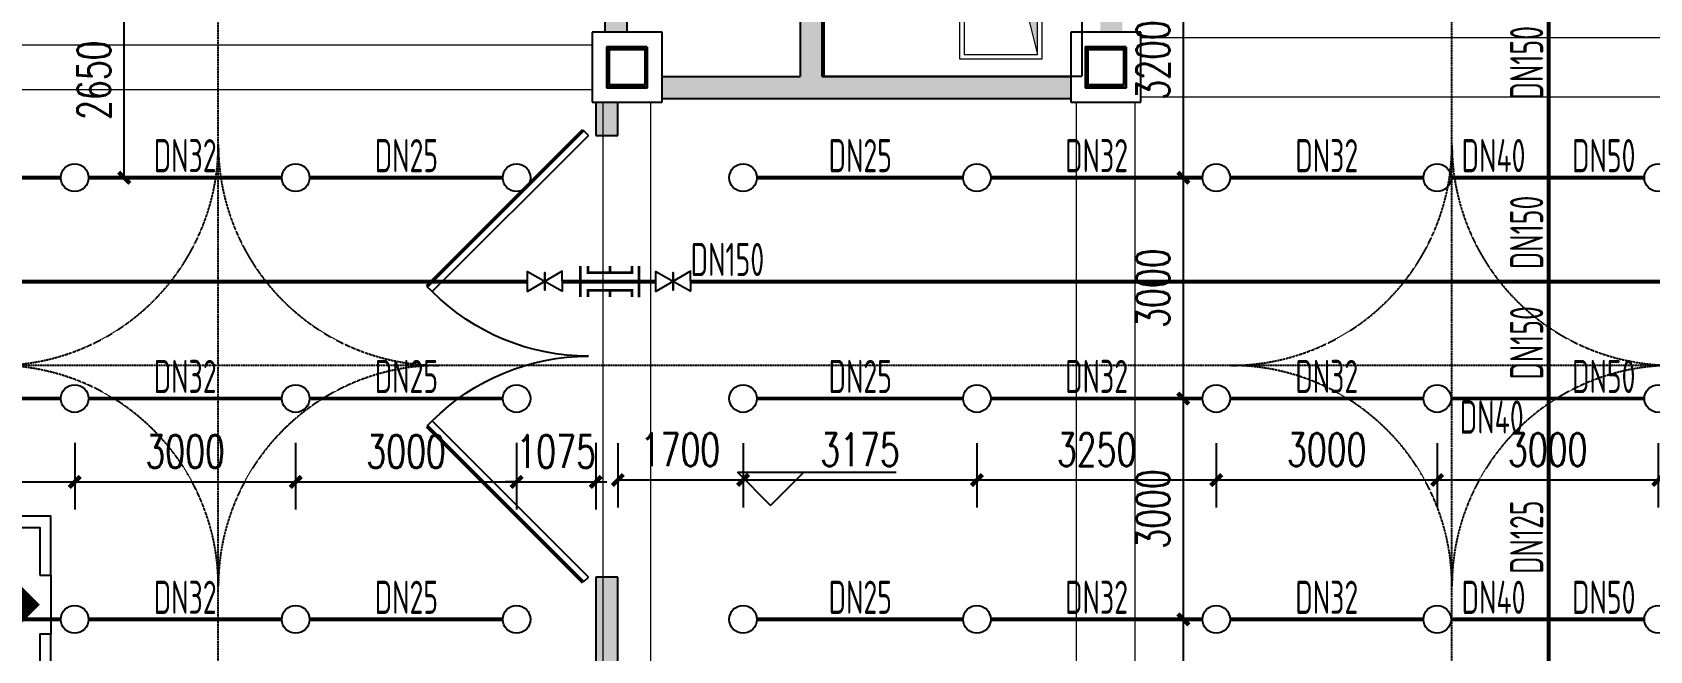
# Model space of a CAD drawing. Extents: x 6824721 to 16538177, y 2478193 to 6665639.
# Drawn here: x 8843639 to 8865599, y 2866526 to 2874926 of the extents above; entities that cross this region are included whole.
import ezdxf

# ---------------------------------------------------------------- set-up
doc = ezdxf.new("R2010")
doc.units = 0
doc.header["$LTSCALE"] = 10
doc.linetypes.add('__DASH', pattern=[0.35, 0.25, -0.1])
doc.linetypes.add('DASH', pattern=[0.35, 0.25, -0.1])
for name, color, linetype in [('0-wo', 8, 'Continuous'), ('00-停车位', 67, 'Continuous'), ('R_人防洗消集水坑', 32, 'Continuous'), ('S-梁-虚线', 4, 'DASH'), ('W-EQUIP_喷头', 7, 'Continuous'), ('W-PIPE-喷淋中', 6, 'Continuous'), ('W-TEXT_喷淋', 7, 'Continuous'), ('W-TWT_DIM', 3, 'Continuous'), ('W-VALVE_喷淋', 7, 'Continuous')]:
    doc.layers.add(name, color=color, linetype=linetype)
doc.layers.add('钢梁', color=141, linetype='Continuous', lineweight=18)
doc.styles.add('_TCH_DIM_T3', font='SIMPLEX', dxfattribs={"width": 0.705882, "bigfont": 'GBCBIG'})
doc.styles.add('_TWT_PIPEDN', font='TSSDENG', dxfattribs={"width": 0.8, "height": 3.5, "bigfont": 'TSSDCHN'})
doc.dimstyles.new('_TWT_ARCH&&150', dxfattribs={"dimtxt": 446.25, "dimasz": 150, "dimexe": 375, "dimexo": 450, "dimgap": 189.375, "dimtad": 1, "dimdec": 0, "dimzin": 0, "dimdsep": 46, "dimtxsty": '_TCH_DIM_T3', "dimblk": 'ARCHTICK', "dimcen": 0.09, "dimclrt": 7, "dimazin": 2, "dimtfac": 1, "dimtdec": 0, "dimtix": 1, "dimtmove": 2, "dimatfit": 3, "dimfxl": 0, "dimtolj": 1, "dimtzin": 0, "dimarcsym": 0})

# ---------------------------------------------------------------- blocks, each defined once
blk = doc.blocks.new('$VALVE_U$00000021')
for points in [[(128, 226), (-131, 224), (131, -224), (-128, -226), (128, 226)], [(108, 1), (-114, -1)]]:
    blk.add_lwpolyline(points)
at = {"const_width": 30, "elevation": 3000}
blk.add_lwpolyline([(111, 1), (-111, -1)], dxfattribs=at)
for p in [(108, 1), (-111, -1, 3000)]:
    blk.add_point(p)
blk = doc.blocks.new('车位2400x5300')
at = {"layer": '00-停车位', "color": 251}
for p, q in [((-875, -1000), (-175, -1000)), ((-875, -1100), (-875, -1000)), ((-175, -1100), (-175, -1000)), ((175, -1000), (875, -1000)), ((175, -1100), (175, -1000)), ((875, -1100), (875, -1000)), ((-875, -1100), (-175, -1100)), ((175, -1100), (875, -1100)), ((400, -5300), (-400, -5300))]:
    blk.add_line(p, q, dxfattribs=at)
blk.add_lwpolyline([(400, -5150), (400, -5300), (1200, -5300), (1200, 0), (-1200, 0), (-1200, -5300), (-400, -5300), (-400, -5150), (-1050, -5150), (-1050, -150), (1050, -150), (1050, -5150), (400, -5150)], dxfattribs=at)
blk.add_lwpolyline([(0, -5150, 0, 600, 0), (0, -4850, 600, 600, 0)], format="xyseb", dxfattribs=at)
blk = doc.blocks.new('洗消污水集水坑')
at = {"layer": 'R_人防洗消集水坑', "lineweight": 15}
h = blk.add_hatch(color=256, dxfattribs=at)
h.dxf.hatch_style = 1
h.paths.add_polyline_path([(161254, 16997), (162054, 17197), (161054, 17197), (161054, 16197)])
for points in [[(162114, 17257), (160994, 17257), (160994, 16137), (162114, 16137)], [(162054, 17197), (161054, 17197), (161054, 16197), (162054, 16197)]]:
    blk.add_lwpolyline(points, close=True, dxfattribs=at)
blk.add_lwpolyline([(161054, 16197), (161254, 16997), (162054, 17197)], dxfattribs=at)
blk = doc.blocks.new('洗消坑')
at = {"layer": 'R_人防洗消集水坑', "lineweight": 15, "rotation": 270}
blk.add_blockref('洗消污水集水坑', (108828, -200121), dxfattribs=at)
blk = doc.blocks.new('$DorLib2D$00000091')
for p, q in [((-0.1464, 0.3952), (-0.1582, 0.407)), ((0.1464, 0.3952), (0.1582, 0.407)), ((-0.5, 0.0417), (-0.1464, 0.3952)), ((0.5, 0.0417), (0.1464, 0.3952)), ((-0.5, 0.0417), (-0.5118, 0.0535)), ((0.5, 0.0417), (0.5118, 0.0535))]:
    blk.add_line(p, q)
at = {"const_width": 0.00833}
for points in [[(-0.5118, 0.0535), (-0.1582, 0.407)], [(0.5118, 0.0535), (0.1582, 0.407)]]:
    blk.add_lwpolyline(points, dxfattribs=at)
for centre, start, end in [((-0.5, 0.0417), 0, 45), ((0.5, 0.0417), 135, 180)]:
    blk.add_arc(centre, 0.5, start, end)
blk = doc.blocks.new('LIANGMOBAN')
at = {"layer": 'S-梁-虚线', "color": 8, "lineweight": 18}
for p, q in [((1981766, 160778), (1973716, 160778)), ((1997341, 160878), (1989216, 160878)), ((1973716, 160178), (1981766, 160178)), ((1981916, 151728), (1981916, 160003)), ((1982566, 151328), (1982566, 160003)), ((1988341, 160003), (1988341, 151878)), ((1989141, 151878), (1989141, 160003)), ((1989216, 160078), (1997341, 160078))]:
    blk.add_line(p, q, dxfattribs=at)
at = {"layer": 'S-梁-虚线', "color": 8}
blk.add_lwpolyline([(1984916, 163278), (1988416, 163278), (1988416, 160353), (1984916, 160353)], close=True, dxfattribs=at)
blk = doc.blocks.new('_ArchTick')
at = {"color": 0, "linetype": 'ByBlock', "const_width": 0.4}
blk.add_lwpolyline([(-0.5, -0.5), (0.5, 0.5)], dxfattribs=at)
blk = doc.blocks.new('*D505')
at = {"layer": 'Defpoints', "color": 0, "transparency": 16777216}
for p in [(8844887, 2875601), (8845269, 2875601), (8845269, 2872951)]:
    blk.add_point(p, dxfattribs=at)
at = {"layer": 'W-TWT_DIM', "color": 0, "lineweight": -2, "transparency": 16777216}
for p, q in [((8844819, 2875601), (8844512, 2875601)), ((8844887, 2872951), (8844887, 2875601)), ((8844819, 2872951), (8844512, 2872951))]:
    blk.add_line(p, q, dxfattribs=at)
at = {"layer": 'W-TWT_DIM', "color": 0, "lineweight": -2, "transparency": 16777216, "xscale": 150, "yscale": 150, "zscale": 150}
for p, rotation in [((8844887, 2875601), 90), ((8844887, 2872951), 270)]:
    blk.add_blockref('_ArchTick', p, dxfattribs=dict(at, rotation=rotation))
at = {"layer": 'W-TWT_DIM', "color": 7, "transparency": 16777216, "insert": (8844475, 2874276), "char_height": 446.2, "attachment_point": 5, "rotation": 90, "style": '_TCH_DIM_T3'}
blk.add_mtext('\\A1;2650', dxfattribs=at)
blk = doc.blocks.new('*D556')
at = {"layer": 'Defpoints', "color": 0, "transparency": 16777216}
for p in [(8851589, 2869797), (8853289, 2869797), (8853289, 2868845)]:
    blk.add_point(p, dxfattribs=at)
at = {"layer": 'W-TWT_DIM', "color": 0, "lineweight": -2, "transparency": 16777216}
for p, q in [((8851589, 2869347), (8851589, 2868470)), ((8853289, 2869347), (8853289, 2868470)), ((8851589, 2868845), (8853289, 2868845))]:
    blk.add_line(p, q, dxfattribs=at)
at = {"layer": 'W-TWT_DIM', "color": 0, "lineweight": -2, "transparency": 16777216, "xscale": 150, "yscale": 150, "zscale": 150, "rotation": 180}
blk.add_blockref('_ArchTick', (8851589, 2868845), dxfattribs=at)
at = {"layer": 'W-TWT_DIM', "color": 0, "lineweight": -2, "transparency": 16777216, "xscale": 150, "yscale": 150, "zscale": 150}
blk.add_blockref('_ArchTick', (8853289, 2868845), dxfattribs=at)
at = {"layer": 'W-TWT_DIM', "color": 7, "transparency": 16777216, "insert": (8852439, 2869258), "char_height": 446.2, "attachment_point": 5, "style": '_TCH_DIM_T3'}
blk.add_mtext('\\A1;1700', dxfattribs=at)
blk = doc.blocks.new('*D557')
at = {"layer": 'Defpoints', "color": 0, "transparency": 16777216}
for p in [(8853289, 2869797), (8856464, 2869797), (8856464, 2868845)]:
    blk.add_point(p, dxfattribs=at)
at = {"layer": 'W-TWT_DIM', "color": 0, "lineweight": -2, "transparency": 16777216}
for p, q in [((8853289, 2869347), (8853289, 2868470)), ((8856464, 2869347), (8856464, 2868470)), ((8853289, 2868845), (8856464, 2868845))]:
    blk.add_line(p, q, dxfattribs=at)
at = {"layer": 'W-TWT_DIM', "color": 0, "lineweight": -2, "transparency": 16777216, "xscale": 150, "yscale": 150, "zscale": 150, "rotation": 180}
blk.add_blockref('_ArchTick', (8853289, 2868845), dxfattribs=at)
at = {"layer": 'W-TWT_DIM', "color": 0, "lineweight": -2, "transparency": 16777216, "xscale": 150, "yscale": 150, "zscale": 150}
blk.add_blockref('_ArchTick', (8856464, 2868845), dxfattribs=at)
at = {"layer": 'W-TWT_DIM', "color": 7, "transparency": 16777216, "insert": (8854877, 2869258), "char_height": 446.2, "attachment_point": 5, "style": '_TCH_DIM_T3'}
blk.add_mtext('\\A1;3175', dxfattribs=at)
blk = doc.blocks.new('*D558')
at = {"layer": 'Defpoints', "color": 0, "transparency": 16777216}
for p in [(8856464, 2869797), (8859714, 2869797), (8859714, 2868845)]:
    blk.add_point(p, dxfattribs=at)
at = {"layer": 'W-TWT_DIM', "color": 0, "lineweight": -2, "transparency": 16777216}
for p, q in [((8856464, 2869347), (8856464, 2868470)), ((8859714, 2869347), (8859714, 2868470)), ((8856464, 2868845), (8859714, 2868845))]:
    blk.add_line(p, q, dxfattribs=at)
at = {"layer": 'W-TWT_DIM', "color": 0, "lineweight": -2, "transparency": 16777216, "xscale": 150, "yscale": 150, "zscale": 150, "rotation": 180}
blk.add_blockref('_ArchTick', (8856464, 2868845), dxfattribs=at)
at = {"layer": 'W-TWT_DIM', "color": 0, "lineweight": -2, "transparency": 16777216, "xscale": 150, "yscale": 150, "zscale": 150}
blk.add_blockref('_ArchTick', (8859714, 2868845), dxfattribs=at)
at = {"layer": 'W-TWT_DIM', "color": 7, "transparency": 16777216, "insert": (8858089, 2869258), "char_height": 446.2, "attachment_point": 5, "style": '_TCH_DIM_T3'}
blk.add_mtext('\\A1;3250', dxfattribs=at)
blk = doc.blocks.new('*D559')
at = {"layer": 'Defpoints', "color": 0, "transparency": 16777216}
for p in [(8859714, 2869797), (8862714, 2869797), (8862714, 2868845)]:
    blk.add_point(p, dxfattribs=at)
at = {"layer": 'W-TWT_DIM', "color": 0, "lineweight": -2, "transparency": 16777216}
for p, q in [((8859714, 2869347), (8859714, 2868470)), ((8862714, 2869347), (8862714, 2868470)), ((8859714, 2868845), (8862714, 2868845))]:
    blk.add_line(p, q, dxfattribs=at)
at = {"layer": 'W-TWT_DIM', "color": 0, "lineweight": -2, "transparency": 16777216, "xscale": 150, "yscale": 150, "zscale": 150, "rotation": 180}
blk.add_blockref('_ArchTick', (8859714, 2868845), dxfattribs=at)
at = {"layer": 'W-TWT_DIM', "color": 0, "lineweight": -2, "transparency": 16777216, "xscale": 150, "yscale": 150, "zscale": 150}
blk.add_blockref('_ArchTick', (8862714, 2868845), dxfattribs=at)
at = {"layer": 'W-TWT_DIM', "color": 7, "transparency": 16777216, "insert": (8861214, 2869258), "char_height": 446.2, "attachment_point": 5, "style": '_TCH_DIM_T3'}
blk.add_mtext('\\A1;3000', dxfattribs=at)
blk = doc.blocks.new('*D560')
at = {"layer": 'Defpoints', "color": 0, "transparency": 16777216}
for p in [(8862714, 2869797), (8865714, 2869797), (8865714, 2868845)]:
    blk.add_point(p, dxfattribs=at)
at = {"layer": 'W-TWT_DIM', "color": 0, "lineweight": -2, "transparency": 16777216}
for p, q in [((8862714, 2869347), (8862714, 2868470)), ((8865714, 2869347), (8865714, 2868470)), ((8862714, 2868845), (8865714, 2868845))]:
    blk.add_line(p, q, dxfattribs=at)
at = {"layer": 'W-TWT_DIM', "color": 0, "lineweight": -2, "transparency": 16777216, "xscale": 150, "yscale": 150, "zscale": 150, "rotation": 180}
blk.add_blockref('_ArchTick', (8862714, 2868845), dxfattribs=at)
at = {"layer": 'W-TWT_DIM', "color": 0, "lineweight": -2, "transparency": 16777216, "xscale": 150, "yscale": 150, "zscale": 150}
blk.add_blockref('_ArchTick', (8865714, 2868845), dxfattribs=at)
at = {"layer": 'W-TWT_DIM', "color": 7, "transparency": 16777216, "insert": (8864214, 2869258), "char_height": 446.2, "attachment_point": 5, "style": '_TCH_DIM_T3'}
blk.add_mtext('\\A1;3000', dxfattribs=at)
blk = doc.blocks.new('*D638')
at = {"layer": 'Defpoints', "color": 0, "transparency": 16777216}
for p in [(8859267, 2866951), (8859714, 2866951), (8859714, 2863551)]:
    blk.add_point(p, dxfattribs=at)
at = {"layer": 'W-TWT_DIM', "color": 0, "lineweight": -2, "transparency": 16777216}
for p, q in [((8859264, 2866951), (8858892, 2866951)), ((8859267, 2863551), (8859267, 2866951)), ((8859264, 2863551), (8858892, 2863551))]:
    blk.add_line(p, q, dxfattribs=at)
at = {"layer": 'W-TWT_DIM', "color": 0, "lineweight": -2, "transparency": 16777216, "xscale": 150, "yscale": 150, "zscale": 150}
for p, rotation in [((8859267, 2866951), 90), ((8859267, 2863551), 270)]:
    blk.add_blockref('_ArchTick', p, dxfattribs=dict(at, rotation=rotation))
at = {"layer": 'W-TWT_DIM', "color": 7, "transparency": 16777216, "insert": (8858854, 2865251), "char_height": 446.2, "attachment_point": 5, "rotation": 90, "style": '_TCH_DIM_T3'}
blk.add_mtext('\\A1;3400', dxfattribs=at)
blk = doc.blocks.new('*D639')
at = {"layer": 'Defpoints', "color": 0, "transparency": 16777216}
for p in [(8859267, 2869951), (8859714, 2869951), (8859714, 2866951)]:
    blk.add_point(p, dxfattribs=at)
at = {"layer": 'W-TWT_DIM', "color": 0, "lineweight": -2, "transparency": 16777216}
for p, q in [((8859264, 2869951), (8858892, 2869951)), ((8859267, 2866951), (8859267, 2869951)), ((8859264, 2866951), (8858892, 2866951))]:
    blk.add_line(p, q, dxfattribs=at)
at = {"layer": 'W-TWT_DIM', "color": 0, "lineweight": -2, "transparency": 16777216, "xscale": 150, "yscale": 150, "zscale": 150}
for p, rotation in [((8859267, 2869951), 90), ((8859267, 2866951), 270)]:
    blk.add_blockref('_ArchTick', p, dxfattribs=dict(at, rotation=rotation))
at = {"layer": 'W-TWT_DIM', "color": 7, "transparency": 16777216, "insert": (8858854, 2868451), "char_height": 446.2, "attachment_point": 5, "rotation": 90, "style": '_TCH_DIM_T3'}
blk.add_mtext('\\A1;3000', dxfattribs=at)
blk = doc.blocks.new('*D640')
at = {"layer": 'Defpoints', "color": 0, "transparency": 16777216}
for p in [(8859267, 2872951), (8859714, 2872951), (8859714, 2869951)]:
    blk.add_point(p, dxfattribs=at)
at = {"layer": 'W-TWT_DIM', "color": 0, "lineweight": -2, "transparency": 16777216}
for p, q in [((8859264, 2872951), (8858892, 2872951)), ((8859267, 2869951), (8859267, 2872951)), ((8859264, 2869951), (8858892, 2869951))]:
    blk.add_line(p, q, dxfattribs=at)
at = {"layer": 'W-TWT_DIM', "color": 0, "lineweight": -2, "transparency": 16777216, "xscale": 150, "yscale": 150, "zscale": 150}
for p, rotation in [((8859267, 2872951), 90), ((8859267, 2869951), 270)]:
    blk.add_blockref('_ArchTick', p, dxfattribs=dict(at, rotation=rotation))
at = {"layer": 'W-TWT_DIM', "color": 7, "transparency": 16777216, "insert": (8858854, 2871451), "char_height": 446.2, "attachment_point": 5, "rotation": 90, "style": '_TCH_DIM_T3'}
blk.add_mtext('\\A1;3000', dxfattribs=at)
blk = doc.blocks.new('*D641')
at = {"layer": 'Defpoints', "color": 0, "transparency": 16777216}
for p in [(8859267, 2876151), (8859714, 2876151), (8859714, 2872951)]:
    blk.add_point(p, dxfattribs=at)
at = {"layer": 'W-TWT_DIM', "color": 0, "lineweight": -2, "transparency": 16777216}
for p, q in [((8859264, 2876151), (8858892, 2876151)), ((8859267, 2872951), (8859267, 2876151)), ((8859264, 2872951), (8858892, 2872951))]:
    blk.add_line(p, q, dxfattribs=at)
at = {"layer": 'W-TWT_DIM', "color": 0, "lineweight": -2, "transparency": 16777216, "xscale": 150, "yscale": 150, "zscale": 150}
for p, rotation in [((8859267, 2876151), 90), ((8859267, 2872951), 270)]:
    blk.add_blockref('_ArchTick', p, dxfattribs=dict(at, rotation=rotation))
at = {"layer": 'W-TWT_DIM', "color": 7, "transparency": 16777216, "insert": (8858854, 2874551), "char_height": 446.2, "attachment_point": 5, "rotation": 90, "style": '_TCH_DIM_T3'}
blk.add_mtext('\\A1;3200', dxfattribs=at)
blk = doc.blocks.new('*D1568')
at = {"layer": 'Defpoints', "color": 0, "transparency": 16777216}
for p in [(8841214, 2869800), (8844214, 2869800), (8844214, 2868819)]:
    blk.add_point(p, dxfattribs=at)
at = {"layer": 'W-TWT_DIM', "color": 0, "lineweight": -2, "transparency": 16777216}
for p, q in [((8841214, 2869350), (8841214, 2868444)), ((8844214, 2869350), (8844214, 2868444)), ((8841214, 2868819), (8844214, 2868819))]:
    blk.add_line(p, q, dxfattribs=at)
at = {"layer": 'W-TWT_DIM', "color": 0, "lineweight": -2, "transparency": 16777216, "xscale": 150, "yscale": 150, "zscale": 150, "rotation": 180}
blk.add_blockref('_ArchTick', (8841214, 2868819), dxfattribs=at)
at = {"layer": 'W-TWT_DIM', "color": 0, "lineweight": -2, "transparency": 16777216, "xscale": 150, "yscale": 150, "zscale": 150}
blk.add_blockref('_ArchTick', (8844214, 2868819), dxfattribs=at)
at = {"layer": 'W-TWT_DIM', "color": 7, "transparency": 16777216, "insert": (8842714, 2869232), "char_height": 446.2, "attachment_point": 5, "style": '_TCH_DIM_T3'}
blk.add_mtext('\\A1;3000', dxfattribs=at)
blk = doc.blocks.new('*D1569')
at = {"layer": 'Defpoints', "color": 0, "transparency": 16777216}
for p in [(8844214, 2869800), (8847214, 2869800), (8847214, 2868819)]:
    blk.add_point(p, dxfattribs=at)
at = {"layer": 'W-TWT_DIM', "color": 0, "lineweight": -2, "transparency": 16777216}
for p, q in [((8844214, 2869350), (8844214, 2868444)), ((8847214, 2869350), (8847214, 2868444)), ((8844214, 2868819), (8847214, 2868819))]:
    blk.add_line(p, q, dxfattribs=at)
at = {"layer": 'W-TWT_DIM', "color": 0, "lineweight": -2, "transparency": 16777216, "xscale": 150, "yscale": 150, "zscale": 150, "rotation": 180}
blk.add_blockref('_ArchTick', (8844214, 2868819), dxfattribs=at)
at = {"layer": 'W-TWT_DIM', "color": 0, "lineweight": -2, "transparency": 16777216, "xscale": 150, "yscale": 150, "zscale": 150}
blk.add_blockref('_ArchTick', (8847214, 2868819), dxfattribs=at)
at = {"layer": 'W-TWT_DIM', "color": 7, "transparency": 16777216, "insert": (8845714, 2869232), "char_height": 446.2, "attachment_point": 5, "style": '_TCH_DIM_T3'}
blk.add_mtext('\\A1;3000', dxfattribs=at)
blk = doc.blocks.new('*D1570')
at = {"layer": 'Defpoints', "color": 0, "transparency": 16777216}
for p in [(8847214, 2869800), (8850214, 2869800), (8850214, 2868819)]:
    blk.add_point(p, dxfattribs=at)
at = {"layer": 'W-TWT_DIM', "color": 0, "lineweight": -2, "transparency": 16777216}
for p, q in [((8847214, 2869350), (8847214, 2868444)), ((8850214, 2869350), (8850214, 2868444)), ((8847214, 2868819), (8850214, 2868819))]:
    blk.add_line(p, q, dxfattribs=at)
at = {"layer": 'W-TWT_DIM', "color": 0, "lineweight": -2, "transparency": 16777216, "xscale": 150, "yscale": 150, "zscale": 150, "rotation": 180}
blk.add_blockref('_ArchTick', (8847214, 2868819), dxfattribs=at)
at = {"layer": 'W-TWT_DIM', "color": 0, "lineweight": -2, "transparency": 16777216, "xscale": 150, "yscale": 150, "zscale": 150}
blk.add_blockref('_ArchTick', (8850214, 2868819), dxfattribs=at)
at = {"layer": 'W-TWT_DIM', "color": 7, "transparency": 16777216, "insert": (8848714, 2869232), "char_height": 446.2, "attachment_point": 5, "style": '_TCH_DIM_T3'}
blk.add_mtext('\\A1;3000', dxfattribs=at)
blk = doc.blocks.new('*D1571')
at = {"layer": 'Defpoints', "color": 0, "transparency": 16777216}
for p in [(8850214, 2869800), (8851289, 2869800), (8851289, 2868819)]:
    blk.add_point(p, dxfattribs=at)
at = {"layer": 'W-TWT_DIM', "color": 0, "lineweight": -2, "transparency": 16777216}
for p, q in [((8850214, 2869350), (8850214, 2868444)), ((8851289, 2869350), (8851289, 2868444)), ((8850214, 2868819), (8850064, 2868819)), ((8850214, 2868819), (8851289, 2868819)), ((8851289, 2868819), (8851439, 2868819))]:
    blk.add_line(p, q, dxfattribs=at)
at = {"layer": 'W-TWT_DIM', "color": 0, "lineweight": -2, "transparency": 16777216, "xscale": 150, "yscale": 150, "zscale": 150}
blk.add_blockref('_ArchTick', (8850214, 2868819), dxfattribs=at)
at = {"layer": 'W-TWT_DIM', "color": 0, "lineweight": -2, "transparency": 16777216, "xscale": 150, "yscale": 150, "zscale": 150, "rotation": 180}
blk.add_blockref('_ArchTick', (8851289, 2868819), dxfattribs=at)
at = {"layer": 'W-TWT_DIM', "color": 7, "transparency": 16777216, "insert": (8850752, 2869232), "char_height": 446.2, "attachment_point": 5, "style": '_TCH_DIM_T3'}
blk.add_mtext('\\A1;1075', dxfattribs=at)
blk = doc.blocks.new('$TwtSys$00000125')
blk.add_circle((0, 0, 0), 1)
blk = doc.blocks.new('$VALVE$00000551')
at = {"const_width": 30}
for points in [[(-332, -177), (-332, 175)], [(-2, 100), (-252, 100), (-252, 175)], [(-2, 100), (-2, 175)], [(-2, 100), (248, 100), (248, 175)], [(332, -175), (332, 177)], [(-252, -175), (-252, -100), (-2, -100)], [(-2, -175), (-2, -100)], [(248, -175), (248, -100), (-2, -100)]]:
    blk.add_lwpolyline(points, dxfattribs=at)

msp = doc.modelspace()

# ---------------------------------------------------------------- hatches: boundary and pattern name
at = {"layer": '0-wo'}
for points in [[(8858439.1, 2877151.5), (8858139.1, 2877151.5), (8858139.1, 2874926.5), (8858439.1, 2874926.5)], [(8851414.1, 2874926.5), (8851714.1, 2874926.5), (8851714.1, 2875201.5), (8851414.1, 2875201.5)], [(8854364.1, 2874326.5), (8854364.1, 2875201.5), (8854064.1, 2875201.5), (8854064.1, 2874326.5), (8854230.8, 2874226.5)], [(8852189.1, 2874326.5), (8852189.1, 2874026.5), (8854264.1, 2874026.5), (8854230.8, 2874226.5), (8854064.1, 2874326.5)], [(8857739.1, 2874026.5), (8857739.1, 2874326.5), (8854364.1, 2874326.5), (8854230.8, 2874226.5), (8854264.1, 2874026.5)], [(8851589.1, 2873976.5), (8851289.1, 2873976.5), (8851289.1, 2873526.5), (8851589.1, 2873526.5)], [(8851414.1, 2865426.5), (8851414.1, 2865751.5), (8851589.1, 2865751.5), (8851589.1, 2867526.5), (8851289.1, 2867526.5), (8851289.1, 2865301.5)]]:
    msp.add_hatch(color=8, dxfattribs=at).paths.add_polyline_path(points)

# ---------------------------------------------------------------- linework, layer by layer
at = {"layer": '0-wo', "color": 8}
for p, q in [((8851414.1, 2875201.5), (8851414.1, 2874926.5)), ((8851714.1, 2874926.5), (8851714.1, 2875201.5)), ((8854064.1, 2875201.5), (8854064.1, 2874326.5)), ((8854364.1, 2874326.5), (8854364.1, 2875201.5)), ((8852189.1, 2874926.5), (8851239.1, 2874926.5)), ((8851239.1, 2874926.5), (8851239.1, 2873976.5)), ((8852189.1, 2874926.5), (8851239.1, 2874926.5)), ((8851239.1, 2874926.5), (8851239.1, 2873976.5)), ((8852189.1, 2873976.5), (8852189.1, 2874926.5)), ((8852189.1, 2873976.5), (8852189.1, 2874926.5)), ((8858689.1, 2874926.5), (8857739.1, 2874926.5)), ((8857739.1, 2874926.5), (8857739.1, 2873976.5)), ((8858689.1, 2874926.5), (8857739.1, 2874926.5)), ((8857739.1, 2874926.5), (8857739.1, 2873976.5)), ((8858689.1, 2873976.5), (8858689.1, 2874926.5)), ((8858689.1, 2873976.5), (8858689.1, 2874926.5)), ((8852189.1, 2874326.5), (8854064.1, 2874326.5)), ((8854364.1, 2874326.5), (8857739.1, 2874326.5)), ((8851239.1, 2873976.5), (8852189.1, 2873976.5)), ((8851239.1, 2873976.5), (8852189.1, 2873976.5)), ((8851289.1, 2873976.5), (8851289.1, 2873526.5)), ((8851589.1, 2873526.5), (8851589.1, 2873976.5)), ((8852189.1, 2874026.5), (8854264.1, 2874026.5)), ((8854264.1, 2874026.5), (8857739.1, 2874026.5)), ((8857739.1, 2873976.5), (8858689.1, 2873976.5)), ((8857739.1, 2873976.5), (8858689.1, 2873976.5)), ((8851289.1, 2873526.5), (8851589.1, 2873526.5)), ((8853662.5, 2868499.5), (8853212.5, 2868949.5)), ((8853212.5, 2868949.5), (8855367.2, 2868949.5)), ((8853662.5, 2868499.5), (8854112.5, 2868949.5)), ((8851589.1, 2867526.5), (8851289.1, 2867526.5)), ((8851289.1, 2867526.5), (8851289.1, 2865301.5)), ((8851589.1, 2865751.5), (8851589.1, 2867526.5))]:
    msp.add_line(p, q, dxfattribs=at)
at = {"layer": '0-wo', "color": 8, "linetype": '__DASH', "ltscale": 1.5}
for points in [[(8813284.6, 2784317.7), (8845393.5, 2819978.2, 0.185339), (8846164.1, 2821985.6), (8846164.1, 2937489)], [(8849164.1, 2851001.5), (8859914.1, 2851001.5, 0.4142136), (8862914.1, 2854001.5), (8862914.1, 2937489)], [(8843164.1, 2870401.5, 0.4142136), (8846164.1, 2873401.5)], [(8849164.1, 2870401.5, -0.4142136), (8846164.1, 2873401.5)], [(8859914.1, 2870401.5, 0.4142136), (8862914.1, 2873401.5)], [(8865914.1, 2870401.5, -0.4142136), (8862914.1, 2873401.5)], [(8843164.1, 2870401.5, -0.4142136), (8846164.1, 2867401.5)], [(8849164.1, 2870401.5, 0.4142136), (8846164.1, 2867401.5)], [(8859914.1, 2870401.5, -0.4142136), (8862914.1, 2867401.5)], [(8865914.1, 2870401.5, 0.4142136), (8862914.1, 2867401.5)]]:
    msp.add_lwpolyline(points, format="xyb", dxfattribs=at)
at = {"layer": '0-wo', "color": 8, "lineweight": 35}
for points in [[(8851989.1, 2874726.5), (8851439.1, 2874726.5), (8851439.1, 2874176.5), (8851989.1, 2874176.5)], [(8851989.1, 2874726.5), (8851439.1, 2874726.5), (8851439.1, 2874176.5), (8851989.1, 2874176.5)], [(8858489.1, 2874726.5), (8857939.1, 2874726.5), (8857939.1, 2874176.5), (8858489.1, 2874176.5)], [(8858489.1, 2874726.5), (8857939.1, 2874726.5), (8857939.1, 2874176.5), (8858489.1, 2874176.5)], [(8851959.1, 2874206.5), (8851469.1, 2874206.5), (8851469.1, 2874696.5), (8851959.1, 2874696.5)], [(8858459.1, 2874206.5), (8857969.1, 2874206.5), (8857969.1, 2874696.5), (8858459.1, 2874696.5)]]:
    msp.add_lwpolyline(points, close=True, dxfattribs=at)
at = {"layer": '0-wo', "color": 8, "linetype": '__DASH', "ltscale": 1.5}
msp.add_lwpolyline([(8888814.1, 2870401.5), (8782889.1, 2870401.5)], dxfattribs=at)
at = {"layer": 'W-PIPE-喷淋中', "ltscale": 1.5, "const_width": 52.5}
for points in [[(8864228.5, 2876151.5), (8864228.5, 2872951.5)], [(8844026.6, 2872951.5), (8842000.5, 2872951.5)], [(8847026.6, 2872951.5), (8844401.6, 2872951.5)], [(8850026.6, 2872951.5), (8847401.6, 2872951.5)], [(8856276.6, 2872951.5), (8853476.6, 2872951.5)], [(8859526.6, 2872951.5), (8856651.6, 2872951.5)], [(8862526.6, 2872951.5), (8859901.6, 2872951.5)], [(8864228.5, 2872951.5), (8862901.6, 2872951.5)], [(8865526.6, 2872951.5), (8864228.5, 2872951.5)], [(8864228.5, 2872951.5), (8864228.5, 2871540.5)], [(8842000.5, 2871540.5), (8850361.8, 2871540.5)], [(8850834.4, 2871540.5), (8852104.8, 2871540.5)], [(8852577.3, 2871540.5), (8864228.5, 2871540.5)], [(8864228.5, 2871540.5), (8887994, 2871540.5)], [(8864228.5, 2871540.5), (8864228.5, 2869951.5)], [(8844026.6, 2869951.5), (8842000.5, 2869951.5)], [(8847026.6, 2869951.5), (8844401.6, 2869951.5)], [(8850026.6, 2869951.5), (8847401.6, 2869951.5)], [(8856276.6, 2869951.5), (8853476.6, 2869951.5)], [(8859526.6, 2869951.5), (8856651.6, 2869951.5)], [(8862526.6, 2869951.5), (8859901.6, 2869951.5)], [(8864228.5, 2869951.5), (8862901.6, 2869951.5)], [(8865526.6, 2869951.5), (8864228.5, 2869951.5)], [(8864228.5, 2869951.5), (8864228.5, 2866951.5)], [(8844026.6, 2866951.5), (8842000.5, 2866951.5)], [(8847026.6, 2866951.5), (8844401.6, 2866951.5)], [(8850026.6, 2866951.5), (8847401.6, 2866951.5)], [(8856276.6, 2866951.5), (8853476.6, 2866951.5)], [(8859526.6, 2866951.5), (8856651.6, 2866951.5)], [(8862526.6, 2866951.5), (8859901.6, 2866951.5)], [(8864228.5, 2866951.5), (8862901.6, 2866951.5)], [(8865526.6, 2866951.5), (8864228.5, 2866951.5)], [(8864228.5, 2866951.5), (8864228.5, 2863551.5)]]:
    msp.add_lwpolyline(points, dxfattribs=at)

# ---------------------------------------------------------------- block references
at = {"layer": '0-wo', "color": 8}
msp.add_blockref('洗消坑', (8731264.1, 3236801.5), dxfattribs=at)
at = {"layer": '0-wo', "color": 8, "xscale": -6000, "yscale": 6000, "zscale": 300, "rotation": 90}
msp.add_blockref('$DorLib2D$00000091', (8851439.1, 2870526.5), dxfattribs=at)
at = {"layer": '0-wo', "color": 8, "rotation": 90}
msp.add_blockref('车位2400x5300', (8838589.1, 2867151.5), dxfattribs=at)
at = {"layer": 'W-EQUIP_喷头', "xscale": 187.5, "yscale": 187.5, "zscale": 187.5}
for p in [(8844214.1, 2872951.5), (8847214.1, 2872951.5), (8850214.1, 2872951.5), (8853289.1, 2872951.5), (8856464.1, 2872951.5), (8859714.1, 2872951.5), (8862714.1, 2872951.5), (8865714.1, 2872951.5), (8844214.1, 2869951.5), (8847214.1, 2869951.5), (8850214.1, 2869951.5), (8853289.1, 2869951.5), (8856464.1, 2869951.5), (8859714.1, 2869951.5), (8862714.1, 2869951.5), (8865714.1, 2869951.5), (8844214.1, 2866951.5), (8847214.1, 2866951.5), (8850214.1, 2866951.5), (8853289.1, 2866951.5), (8856464.1, 2866951.5), (8859714.1, 2866951.5), (8862714.1, 2866951.5), (8865714.1, 2866951.5)]:
    msp.add_blockref('$TwtSys$00000125', p, dxfattribs=at)
at = {"layer": 'W-VALVE_喷淋', "xscale": 1.05, "yscale": 1.05, "zscale": 1.05, "rotation": 270}
for p in [(8850598.1, 2871542.7), (8852341, 2871542.7)]:
    msp.add_blockref('$VALVE_U$00000021', p, dxfattribs=at)
at = {"layer": 'W-VALVE_喷淋', "xscale": -1.2, "yscale": 1.2, "zscale": 1.2}
msp.add_blockref('$VALVE$00000551', (8851479.4, 2871540.5), dxfattribs=at)
at = {"layer": '钢梁', "color": 6}
msp.add_blockref('LIANGMOBAN', (6869472.7, 2713973), dxfattribs=at)

# ---------------------------------------------------------------- texts
at = {"layer": 'W-TEXT_喷淋', "style": '_TWT_PIPEDN', "width": 0.64}
for s, p in [('DN150', (8864153.5, 2874014.2)), ('DN150', (8864153.5, 2871708.7)), ('DN150', (8864153.5, 2870208.7)), ('DN125', (8864153.5, 2867568.9))]:
    msp.add_text(s, height=450, rotation=90, dxfattribs=at).set_placement(p)
for s, p in [('DN32', (8845287.6, 2873026.5)), ('DN25', (8848287.6, 2873026.5)), ('DN25', (8854450.1, 2873026.5)), ('DN32', (8857662.6, 2873026.5)), ('DN32', (8860787.6, 2873026.5)), ('DN40', (8863044.8, 2873026.5)), ('DN50', (8864544.8, 2873026.5)), ('DN150', (8852577.3, 2871615.5)), ('DN32', (8845287.6, 2870026.5)), ('DN25', (8848287.6, 2870026.5)), ('DN25', (8854450.1, 2870026.5)), ('DN32', (8857662.6, 2870026.5)), ('DN32', (8860787.6, 2870026.5)), ('DN50', (8864544.8, 2870026.5)), ('DN40', (8863020.8, 2869475)), ('DN32', (8845287.6, 2867026.5)), ('DN25', (8848287.6, 2867026.5)), ('DN25', (8854450.1, 2867026.5)), ('DN32', (8857662.6, 2867026.5)), ('DN32', (8860787.6, 2867026.5)), ('DN40', (8863044.8, 2867026.5)), ('DN50', (8864544.8, 2867026.5))]:
    msp.add_text(s, height=450, dxfattribs=at).set_placement(p)

# ---------------------------------------------------------------- dimensions: what is measured, and where the dimension line sits
at = {"layer": 'W-TWT_DIM'}
for p1, p2, distance, picture, middle in [((8859714.1, 2872951.5), (8859714.1, 2876151.5), 447.4, '*D641', (8858854.2, 2874551.5)), ((8845269.3, 2872951.5), (8845269.3, 2875601.5), 382, '*D505', (8844474.8, 2874276.5)), ((8859714.1, 2869951.5), (8859714.1, 2872951.5), 447.4, '*D640', (8858854.2, 2871451.5)), ((8859714.1, 2866951.5), (8859714.1, 2869951.5), 447.4, '*D639', (8858854.2, 2868451.5)), ((8841214.1, 2869800.3), (8844214.1, 2869800.3), -981, '*D1568', (8842714.1, 2869231.8)), ((8844214.1, 2869800.3), (8847214.1, 2869800.3), -981, '*D1569', (8845714.1, 2869231.8)), ((8847214.1, 2869800.3), (8850214.1, 2869800.3), -981, '*D1570', (8848714.1, 2869231.8)), ((8850214.1, 2869800.3), (8851289.1, 2869800.3), -981, '*D1571', (8850751.6, 2869231.8)), ((8851589.1, 2869797.2), (8853289.1, 2869797.2), -951.9, '*D556', (8852439.1, 2869257.8)), ((8853289.1, 2869797.2), (8856464.1, 2869797.2), -951.9, '*D557', (8854876.6, 2869257.8)), ((8856464.1, 2869797.2), (8859714.1, 2869797.2), -951.9, '*D558', (8858089.1, 2869257.8)), ((8859714.1, 2869797.2), (8862714.1, 2869797.2), -951.9, '*D559', (8861214.1, 2869257.8)), ((8862714.1, 2869797.2), (8865714.1, 2869797.2), -951.9, '*D560', (8864214.1, 2869257.8)), ((8859714.1, 2863551.5), (8859714.1, 2866951.5), 447.4, '*D638', (8858854.2, 2865251.5))]:
    dim = msp.add_aligned_dim(p1=p1, p2=p2, distance=distance, dimstyle='_TWT_ARCH&&150', dxfattribs=at)
    dim.commit()
    dim.dimension.update_dxf_attribs({"geometry": picture, "text_midpoint": middle})

doc.saveas('drawing.dxf')
